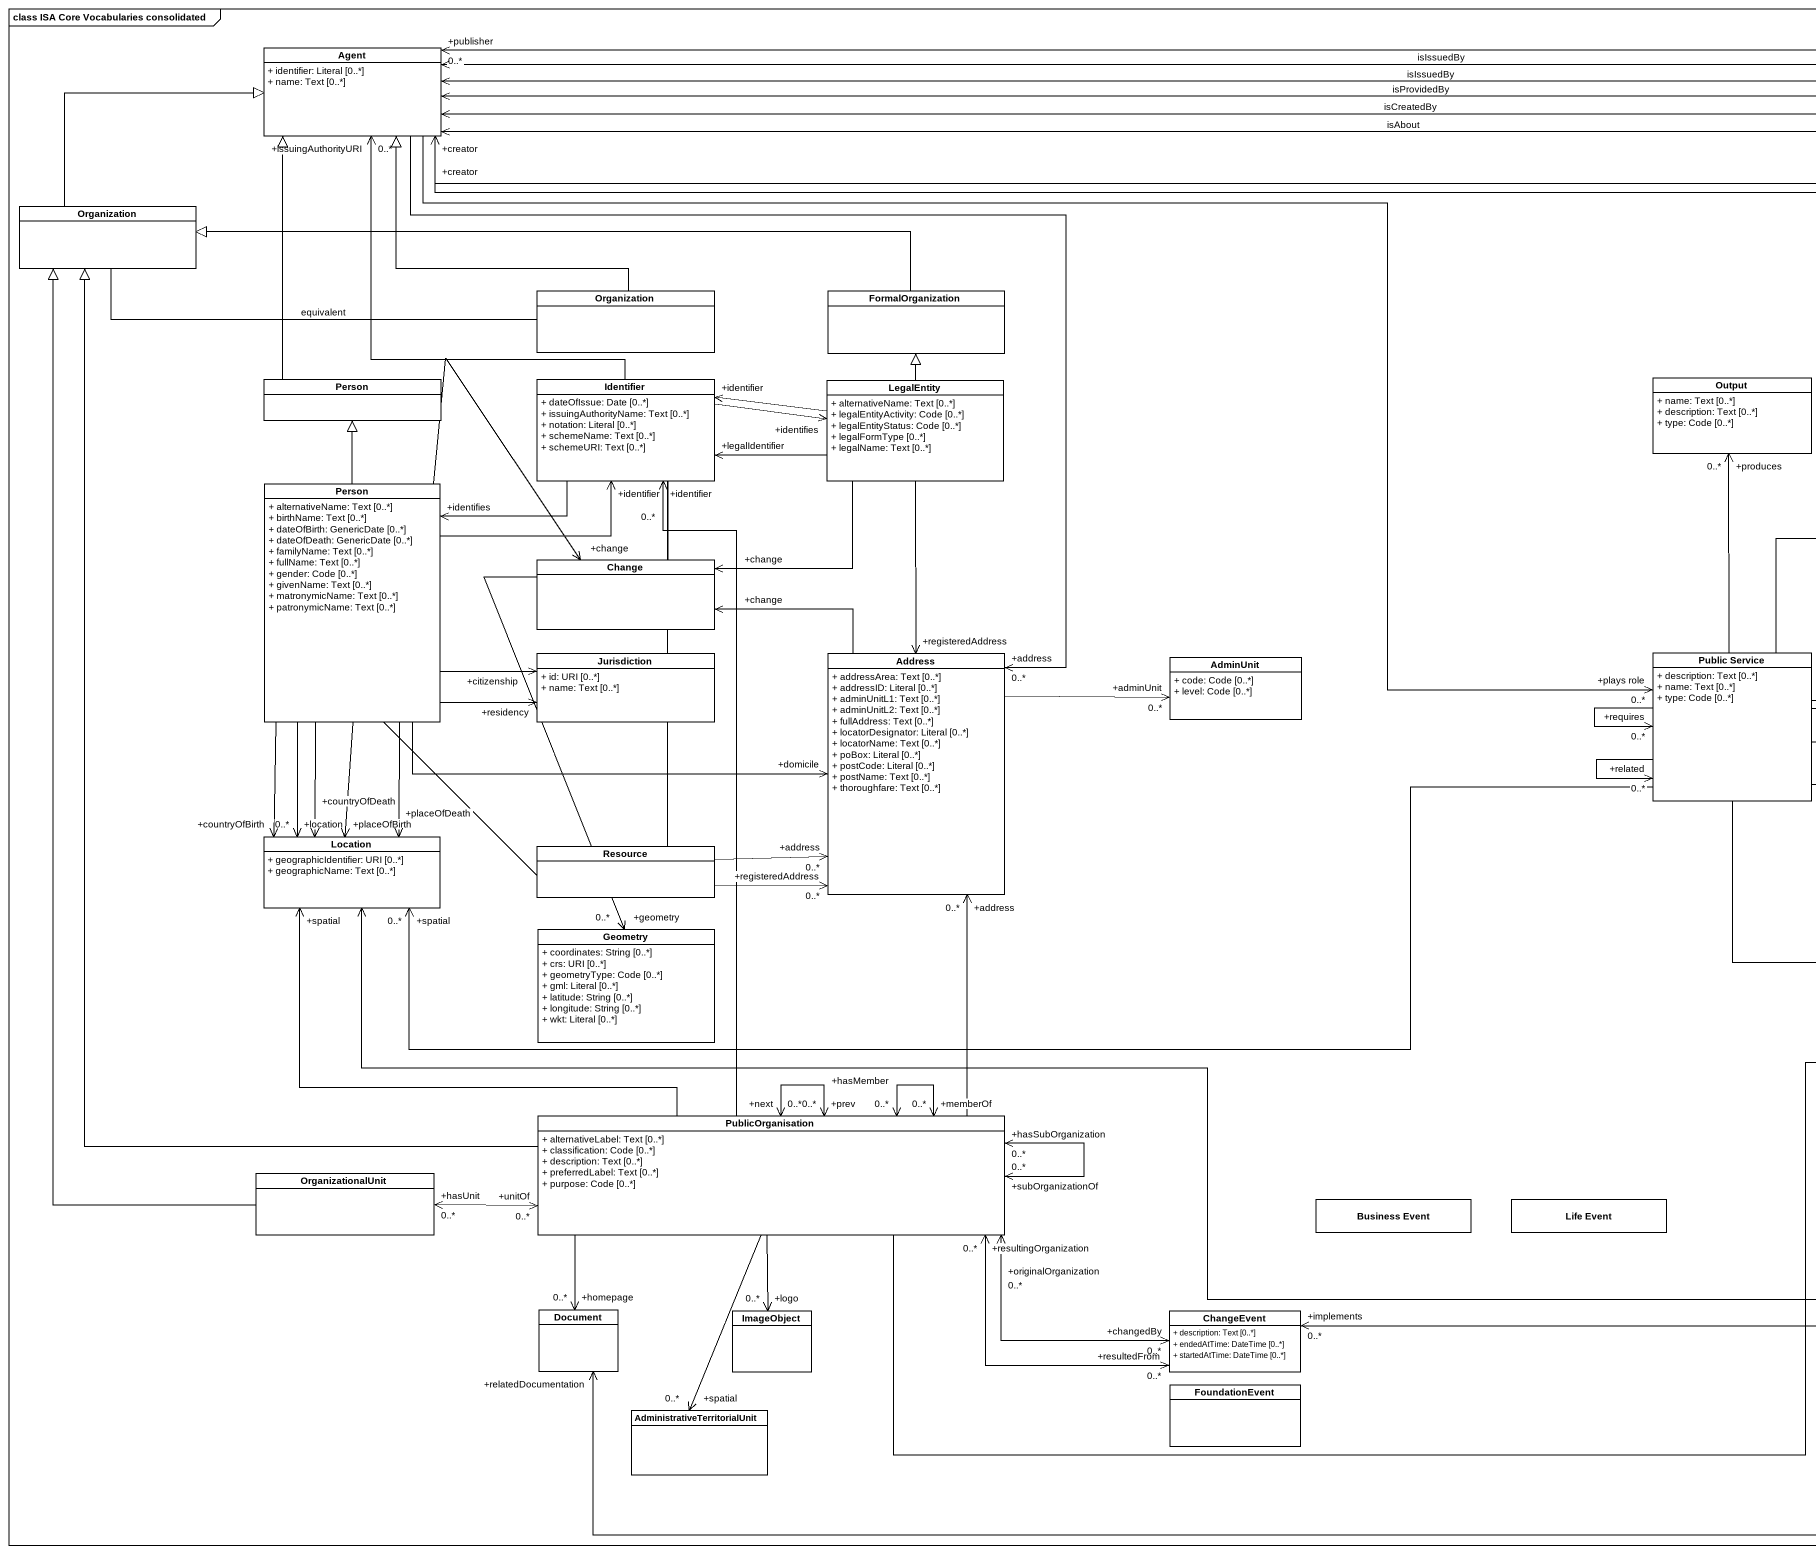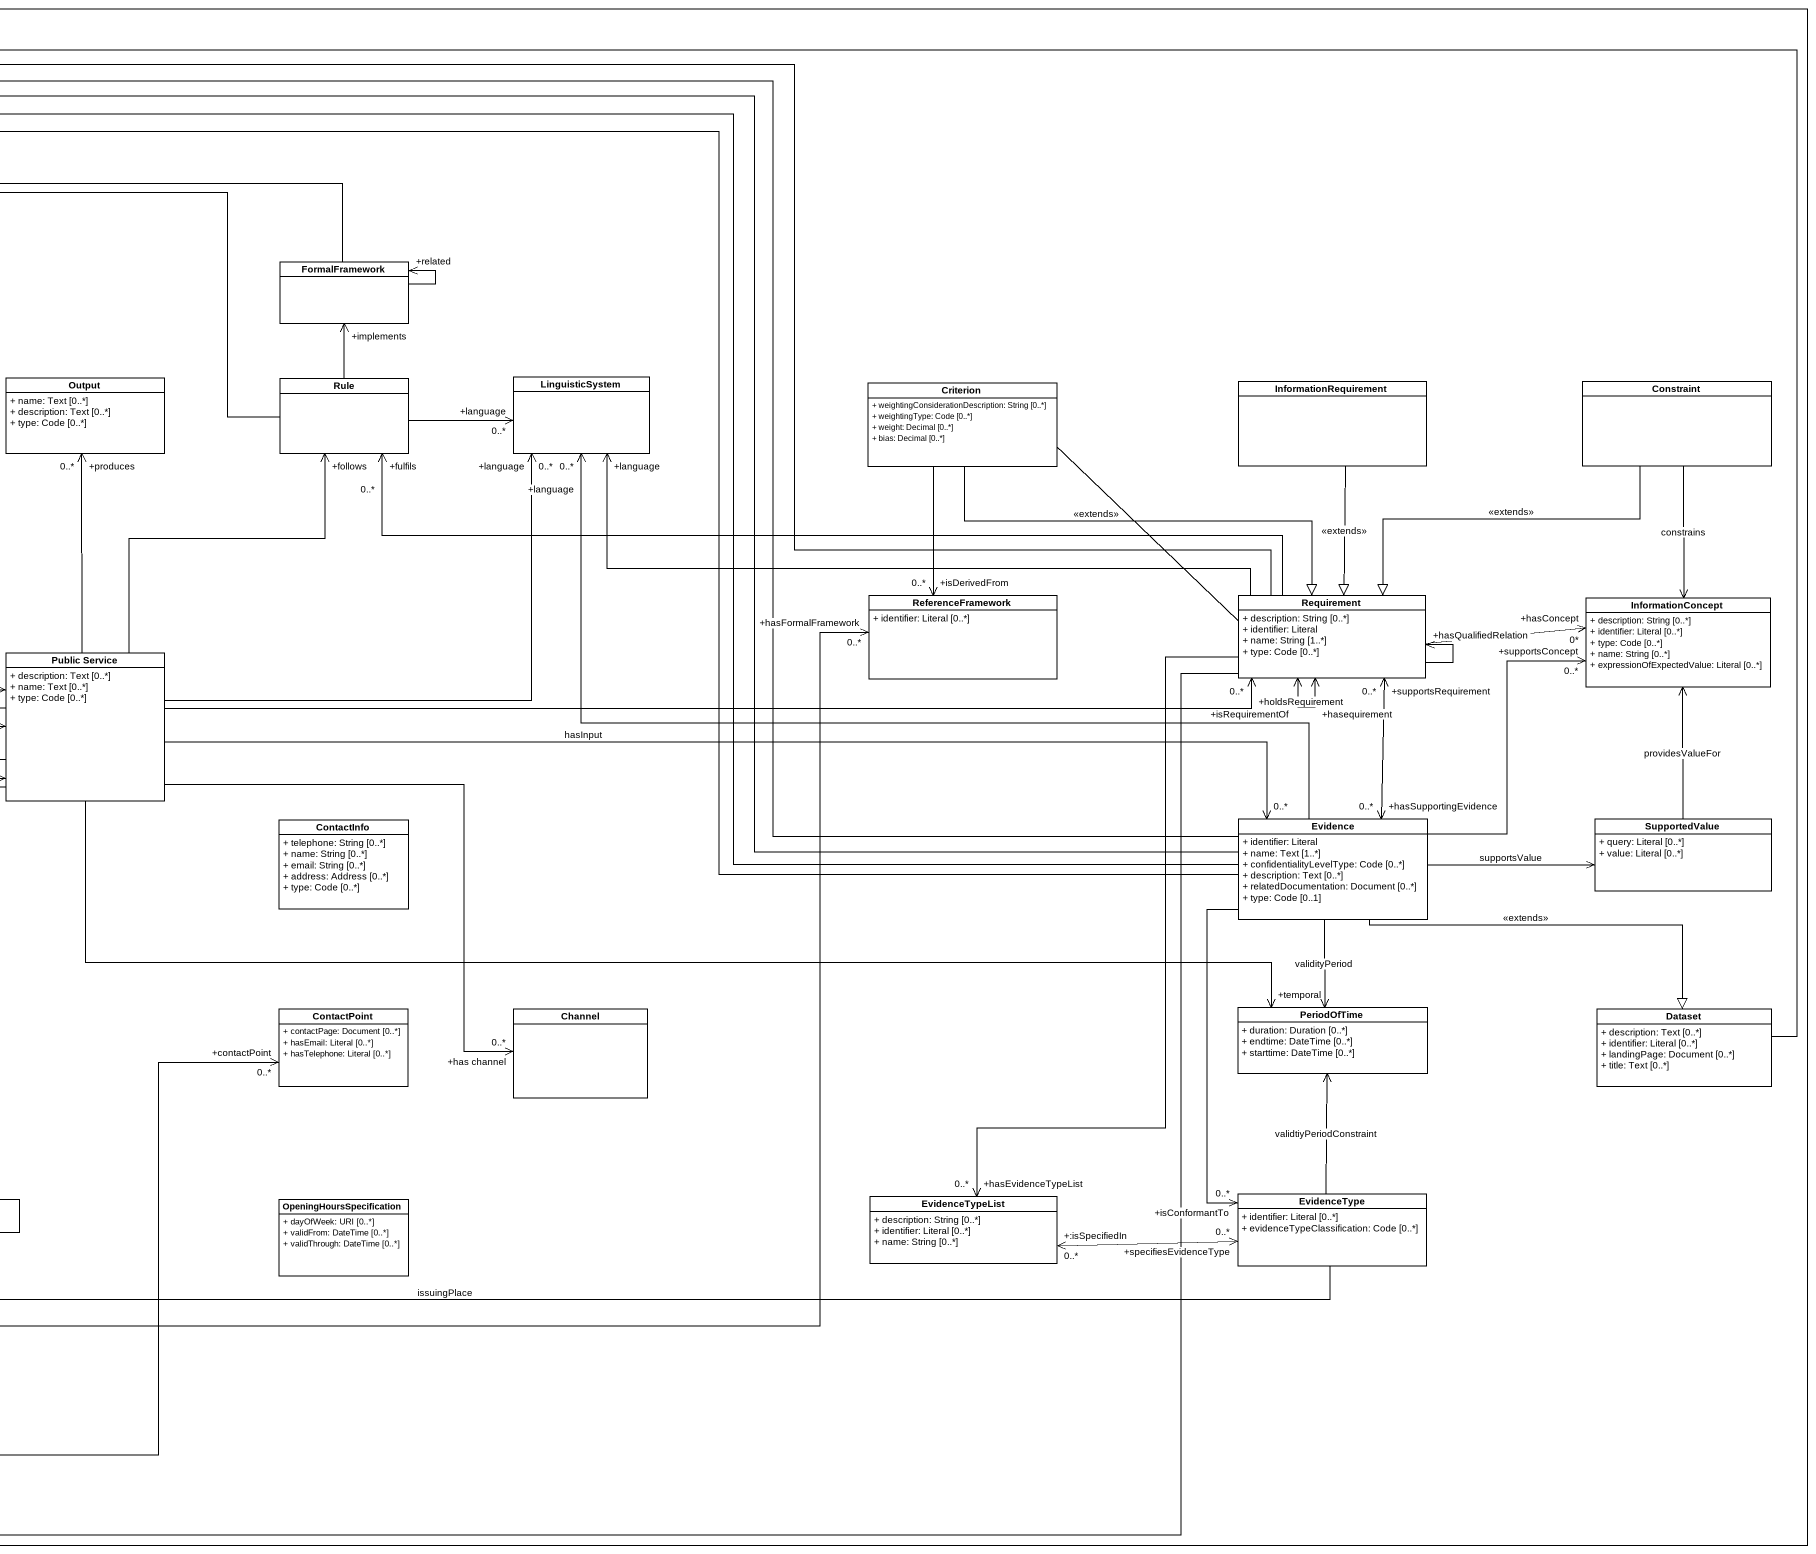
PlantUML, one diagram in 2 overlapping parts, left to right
@startuml
mainframe class ISA Core Vocabularies consolidated
hide circle
hide empty members
skinparam classAttributeIconSize 0
class "Agent" as Agent_ {
  + identifier: Literal [0..*]
  + name: Text [0..*]
}
class Organization
class FormalFramework
class "Organization" as Organization_2
class FormalOrganization
class "Person" as Person_
class Identifier {
  + dateOfIssue: Date [0..*]
  + issuingAuthorityName: Text [0..*]
  + notation: Literal [0..*]
  + schemeName: Text [0..*]
  + schemeURI: Text [0..*]
}
class LegalEntity {
  + alternativeName: Text [0..*]
  + legalEntityActivity: Code [0..*]
  + legalEntityStatus: Code [0..*]
  + legalFormType [0..*]
  + legalName: Text [0..*]
}
class Output {
  + name: Text [0..*]
  + description: Text [0..*]
  + type: Code [0..*]
}
class Rule
class LinguisticSystem
class Criterion {
  + weightingConsiderationDescription: String [0..*]
  + weightingType: Code [0..*]
  + weight: Decimal [0..*]
  + bias: Decimal [0..*]
}
class InformationRequirement
class Constraint
class "Person" as Person__2 {
  + alternativeName: Text [0..*]
  + birthName: Text [0..*]
  + dateOfBirth: GenericDate [0..*]
  + dateOfDeath: GenericDate [0..*]
  + familyName: Text [0..*]
  + fullName: Text [0..*]
  + gender: Code [0..*]
  + givenName: Text [0..*]
  + matronymicName: Text [0..*]
  + patronymicName: Text [0..*]
}
class Change
class ReferenceFramework {
  + identifier: Literal [0..*]
}
class Requirement {
  + description: String [0..*]
  + identifier: Literal
  + name: String [1..*]
  + type: Code [0..*]
}
class InformationConcept {
  + description: String [0..*]
  + identifier: Literal [0..*]
  + type: Code [0..*]
  + name: String [0..*]
  + expressionOfExpectedValue: Literal [0..*]
}
class Jurisdiction {
  + id: URI [0..*]
  + name: Text [0..*]
}
class Address {
  + addressArea: Text [0..*]
  + addressID: Literal [0..*]
  + adminUnitL1: Text [0..*]
  + adminUnitL2: Text [0..*]
  + fullAddress: Text [0..*]
  + locatorDesignator: Literal [0..*]
  + locatorName: Text [0..*]
  + poBox: Literal [0..*]
  + postCode: Literal [0..*]
  + postName: Text [0..*]
  + thoroughfare: Text [0..*]
}
class AdminUnit {
  + code: Code [0..*]
  + level: Code [0..*]
}
class "Public Service" as Public_Service {
  + description: Text [0..*]
  + name: Text [0..*]
  + type: Code [0..*]
}
class ContactInfo {
  + telephone: String [0..*]
  + name: String [0..*]
  + email: String [0..*]
  + address: Address [0..*]
  + type: Code [0..*]
}
class Evidence {
  + identifier: Literal
  + name: Text [1..*]
  + confidentialityLevelType: Code [0..*]
  + description: Text [0..*]
  + relatedDocumentation: Document [0..*]
  + type: Code [0..1]
}
class SupportedValue {
  + query: Literal [0..*]
  + value: Literal [0..*]
}
class Location {
  + geographicIdentifier: URI [0..*]
  + geographicName: Text [0..*]
}
class Resource
class Geometry {
  + coordinates: String [0..*]
  + crs: URI [0..*]
  + geometryType: Code [0..*]
  + gml: Literal [0..*]
  + latitude: String [0..*]
  + longitude: String [0..*]
  + wkt: Literal [0..*]
}
class ContactPoint {
  + contactPage: Document [0..*]
  + hasEmail: Literal [0..*]
  + hasTelephone: Literal [0..*]
}
class Channel
class PeriodOfTime {
  + duration: Duration [0..*]
  + endtime: DateTime [0..*]
  + starttime: DateTime [0..*]
}
class Dataset {
  + description: Text [0..*]
  + identifier: Literal [0..*]
  + landingPage: Document [0..*]
  + title: Text [0..*]
}
class PublicOrganisation {
  + alternativeLabel: Text [0..*]
  + classification: Code [0..*]
  + description: Text [0..*]
  + preferredLabel: Text [0..*]
  + purpose: Code [0..*]
}
class OrganizationalUnit
class "Business Event" as Business_Event
class "Life Event" as Life_Event
class OpeningHoursSpecification {
  + dayOfWeek: URI [0..*]
  + validFrom: DateTime [0..*]
  + validThrough: DateTime [0..*]
}
class EvidenceTypeList {
  + description: String [0..*]
  + identifier: Literal [0..*]
  + name: String [0..*]
}
class EvidenceType {
  + identifier: Literal [0..*]
  + evidenceTypeClassification: Code [0..*]
}
class Document
class ImageObject
class ChangeEvent {
  + description: Text [0..*]
  + endedAtTime: DateTime [0..*]
  + startedAtTime: DateTime [0..*]
}
class FoundationEvent
class "AdministrativeTerritorialUnit" as AdministrativeTerritorialUni
Agent_ --> "+address\n0..*" Address
Agent_ -right-> "+plays role\n0..*" Public_Service
Organization -right-|> Agent_
Organization -right- Organization_2 : equivalent
FormalFramework -left-> "+creator" Agent_
FormalFramework --> "+related" FormalFramework
Organization_2 -up-|> Agent_
FormalOrganization -left-|> Organization
Person_ -up-|> Agent_
Identifier -up-> "+issuingAuthorityURI\n0..*" Agent_
Identifier -right-> "+identifies" LegalEntity
Identifier --> "+identifies" Person__2
LegalEntity -up-|> FormalOrganization
LegalEntity -left-> "+legalIdentifier" Identifier
LegalEntity -left-> "+identifier" Identifier
LegalEntity -left-> "+change" Change
LegalEntity --> "+registeredAddress" Address
Rule -left- "+creator" Agent_
Rule -up-> "+implements" FormalFramework
Rule -right-> "+language\n0..*" LinguisticSystem
Rule "+follows" <-- Public_Service
Criterion -right-|> Requirement : <<extends>>
InformationRequirement --|> Requirement : <<extends>>
Constraint --|> Requirement : <<extends>>
Constraint --> InformationConcept : constrains
Person__2 -up-|> Person_
Person__2 -up-> "+identifier" Identifier
Person__2 -right-> "+change" Change
Person__2 -right-> "+citizenship" Jurisdiction
Person__2 -right-> "+residency" Jurisdiction
Person__2 -right-> "+domicile" Address
Person__2 --> "+countryOfBirth" Location
Person__2 --> "+placeOfBirth" Location
Person__2 --> "+countryOfDeath" Location
Person__2 --> "+placeOfDeath" Location
Requirement -left-> Agent_ : isIssuedBy
Requirement -left-> "+fulfils\n0..*" Rule
Requirement -left-> "+language" LinguisticSystem
Requirement -left-> "+isDerivedFrom\n0..*" ReferenceFramework
Requirement --> "+hasQualifiedRelation" Requirement
Requirement "+isRequirementOf" <--> "+hasequirement" Requirement
Requirement -right-> "+hasConcept\n0*" InformationConcept
Requirement "+supportsRequirement\n0..*" <--> "+hasSupportingEvidence\n0..*" Evidence
Requirement --> "+hasEvidenceTypeList\n0..*" EvidenceTypeList
Requirement -left-> "+relatedDocumentation" Document
Address -up-> "+change" Change
Address -right-> "+adminUnit\n0..*" AdminUnit
Public_Service -up-> "+produces\n0..*" Output
Public_Service -up-> "+language\n0..*" LinguisticSystem
Public_Service -right-> "+holdsRequirement\n0..*" Requirement
Public_Service --> "+requires\n0..*" Public_Service
Public_Service --> "+related\n0..*" Public_Service
Public_Service -right-> "0..*" Evidence : hasInput
Public_Service -left-> "+spatial\n0..*" Location
Public_Service --> "+has channel\n0..*" Channel
Public_Service -right-> "+temporal" PeriodOfTime
Evidence -left-> Agent_ : isAbout
Evidence -left-> Agent_ : isProvidedBy
Evidence -left-> Agent_ : isIssuedBy
Evidence -left-> Agent_ : isCreatedBy
Evidence -up-> "+language\n0..*" LinguisticSystem
Evidence -up-> "+supportsConcept\n0..*" InformationConcept
Evidence -right-> SupportedValue : supportsValue
Evidence --> PeriodOfTime : validityPeriod
Evidence -right-|> Dataset : <<extends>>
Evidence --> "+isConformantTo\n0..*" EvidenceType
SupportedValue -up-> InformationConcept : providesValueFor
Resource -right-> "+registeredAddress\n0..*" Address
Resource -right-> "+address\n0..*" Address
Resource -left-> "+location\n0..*" Location
Resource --> "+geometry\n0..*" Geometry
Dataset -left-> "+publisher\n0..*" Agent_
PublicOrganisation -up-|> Organization
PublicOrganisation -up-> "+identifier\n0..*" Identifier
PublicOrganisation -up-> "+address\n0..*" Address
PublicOrganisation -up-> "+spatial" Location
PublicOrganisation -right-> "+contactPoint\n0..*" ContactPoint
PublicOrganisation "+prev\n0..*" <--> "+next\n0..*" PublicOrganisation
PublicOrganisation "+memberOf\n0..*" <--> "+hasMember\n0..*" PublicOrganisation
PublicOrganisation "+subOrganizationOf\n0..*" <--> "+hasSubOrganization\n0..*" PublicOrganisation
PublicOrganisation "+unitOf\n0..*" <-left-> "+hasUnit\n0..*" OrganizationalUnit
PublicOrganisation --> "+homepage\n0..*" Document
PublicOrganisation --> "+logo\n0..*" ImageObject
PublicOrganisation "+resultingOrganization\n0..*" <-right-> "+resultedFrom\n0..*" ChangeEvent
PublicOrganisation --> "+spatial\n0..*" AdministrativeTerritorialUni
OrganizationalUnit -up-|> Organization
EvidenceTypeList "+:isSpecifiedIn\n0..*" <-right-> "+specifiesEvidenceType\n0..*" EvidenceType
EvidenceType -left-> Location : issuingPlace
EvidenceType -up-> PeriodOfTime : validtiyPeriodConstraint
ChangeEvent "+implements\n0..*" <-right-> "+hasFormalFramework\n0..*" ReferenceFramework
ChangeEvent "+changedBy\n0..*" <-left-> "+originalOrganization\n0..*" PublicOrganisation
@enduml
